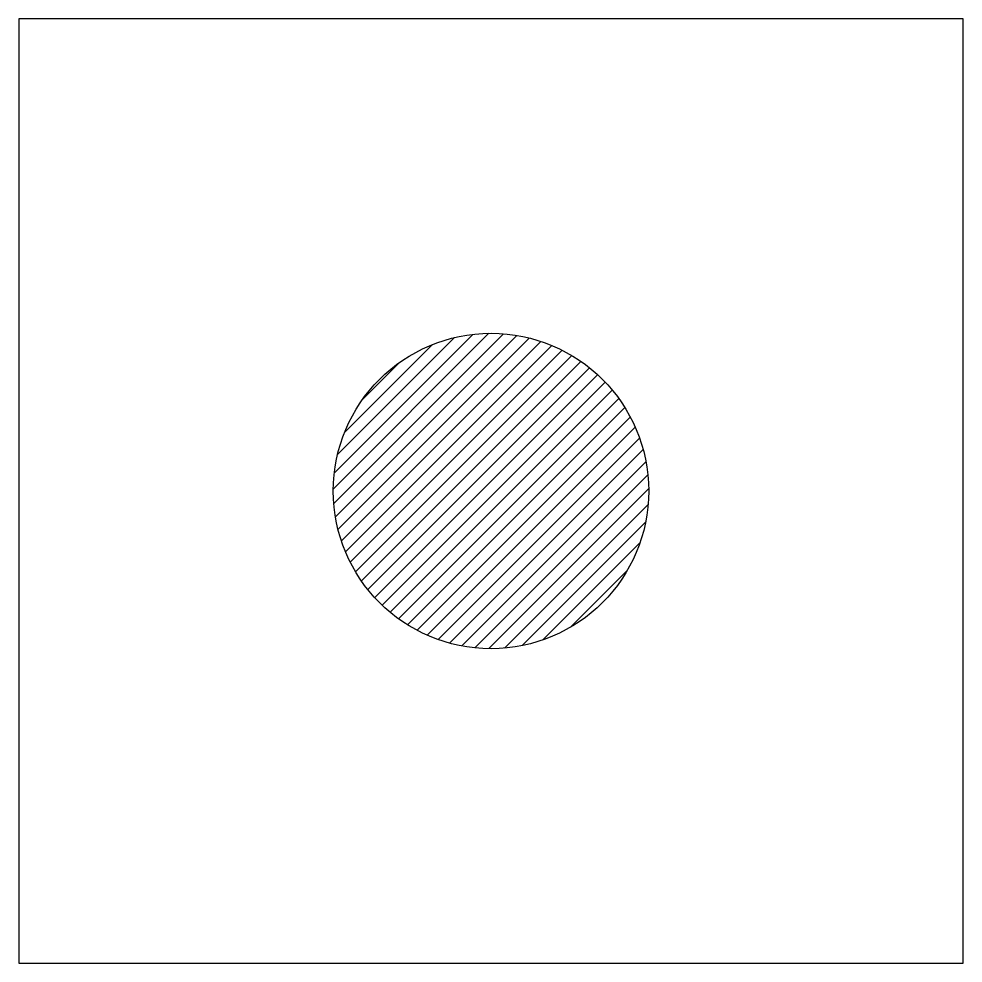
# Model space of a CAD drawing. Extents: x -697.5482 to -697.4545, y 788.0181 to 788.1118.
import ezdxf

# ---------------------------------------------------------------- set-up
doc = ezdxf.new("R2010")
doc.units = 0
doc.header["$LTSCALE"] = 96
doc.header["$MEASUREMENT"] = 0
doc.layers.get('0').update_dxf_attribs({"linetype": 'CONTINUOUS'})

msp = doc.modelspace()

# ---------------------------------------------------------------- hatches: boundary and pattern name
h = msp.add_hatch()
h.set_pattern_fill('ANSI31', color=256, scale=0.008438, style=0)
h.set_pattern_definition([(45, (-691.6193477, 781.4098824), (-0.00074577668, 0.00074577668), [])])
h.paths.add_polyline_path([(-697.485692, 788.064927, 1.000002), (-697.517003, 788.064927, 1.000002)])

# ---------------------------------------------------------------- linework, layer by layer
msp.add_lwpolyline([(-697.548222, 788.018052), (-697.454472, 788.018052), (-697.454472, 788.111802), (-697.548222, 788.111802)], close=True)
msp.add_circle((-697.501347, 788.064927), 0.015656)

doc.saveas('drawing.dxf')
